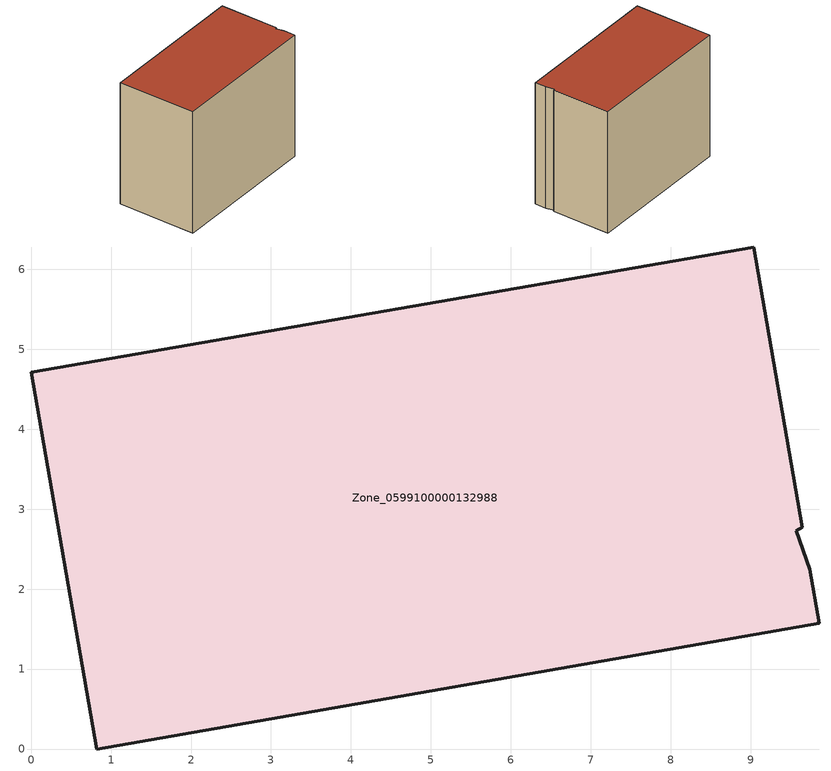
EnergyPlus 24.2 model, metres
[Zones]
Zone_0599100000132988
 floor ground (C_G): 9.74,2.25 9.86,1.57 0.82,0 0,4.71 9.04,6.28 9.65,2.77 9.57,2.73 z0
 wall outside (C_F): 0.82,0 9.86,1.57 9.74,2.25 9.57,2.73 9.65,2.77 9.04,6.28 0,4.71 0.82,0 z0:7.72
 roof outside (C_R): 9.86,1.57 9.74,2.25 9.57,2.73 9.65,2.77 9.04,6.28 0,4.71 0.82,0 z7.72
[BUILDING]
Pand.0599100000132988: North Axis=0; Terrain=City; Loads Convergence Tolerance Value=0.04; Temperature Convergence Tolerance Value=0.4; Solar Distribution=FullExterior; Maximum Number of Warmup Days=25; Minimum Number of Warmup Days=1
[Site:Location]
Rotterdam.The.Hague.AP_ZH_NLD Design_Conditions: Latitude=51.96; Longitude=4.45; Time Zone=1; Elevation=-4.5
[SITE:GROUNDTEMPERATURE:BUILDINGSURFACE]
18, 18, 18, 18, 18, 18, 18, 18, 18, 18, 18, 18
[MATERIAL] Thermal Absorptance=0.9; Solar Absorptance=0.7; Visible Absorptance=0.7
Name | Roughness | Thickness | Conductivity | Density | Specific Heat
G.TI.1946 | MediumSmooth | 0.15 | 1 | 540 | 1210
F.TI.1946 | Rough | 0.3 | 0.857143 | 1920 | 840
R.TI.1946 | MediumRough | 0.2 | 0.1 | 1500 | 1000
[CONSTRUCTION]
C_G: G.TI.1946
C_F: F.TI.1946
C_R: R.TI.1946
[ZONE]
Zone_0599100000132988: Type=1; Multiplier=1; Ceiling Height=Autocalculate; Volume=Autocalculate; Floor Area=autocalculate; Part of Total Floor Area=Yes
[ZONEINFILTRATION:DESIGNFLOWRATE]
Infil_Zone_0599100000132988: Zone or ZoneList or Space or SpaceList=Zone_0599100000132988; Schedule=AlwaysOn; Design Flow Rate Calculation Method=Flow/Area; Flow Rate per Floor Area=0.003; Constant Term Coefficient=1; Temperature Term Coefficient=0; Velocity Term Coefficient=0; Velocity Squared Term Coefficient=0
[HVACTEMPLATE:ZONE:IDEALLOADSAIRSYSTEM]
Zone_0599100000132988: Maximum Heating Supply Air Temperature=50; Minimum Cooling Supply Air Temperature=13; Maximum Heating Supply Air Humidity Ratio=0.0156; Minimum Cooling Supply Air Humidity Ratio=0.0077; Heating Limit=NoLimit; Cooling Limit=NoLimit; Dehumidification Control Type=ConstantSensibleHeatRatio; Cooling Sensible Heat Ratio=0.7; Dehumidification Setpoint=60; Humidification Control Type=None; Humidification Setpoint=30; Outdoor Air Method=None; Outdoor Air Flow Rate per Person=0.00944; Outdoor Air Flow Rate per Zone Floor Area=0; Outdoor Air Flow Rate per Zone=0; Demand Controlled Ventilation Type=None; Outdoor Air Economizer Type=NoEconomizer; Heat Recovery Type=None; Sensible Heat Recovery Effectiveness=0.7; Latent Heat Recovery Effectiveness=0.65
[ZONECONTROL:THERMOSTAT]
ThermostatControl_Zone_0599100000132988: Zone or ZoneList=Zone_0599100000132988; Control Type Schedule=DualSetpointControlType; Control 1=Thermostat_Zone_0599100000132988; Temperature Difference Between Cutout And Setpoint=0
[THERMOSTATSETPOINT:DUALSETPOINT]
Thermostat_Zone_0599100000132988: Heating Setpoint Temperature Schedule=HeatingSetpoint_Zone_0599100000132988; Cooling Setpoint Temperature Schedule=CoolingSetpoint_Zone_0599100000132988
[SCHEDULE:COMPACT]
HeatingSetpoint_Zone_0599100000132988: Through: 12/31, For: AllDays, Until: 24:00, 21
CoolingSetpoint_Zone_0599100000132988: Through: 12/31, For: AllDays, Until: 24:00, 24
DualSetpointControlType: Through: 12/31, For: AllDays, Until: 24:00, 4
AlwaysOn: Through: 12/31, For: AllDays, Until: 24:00, 1
